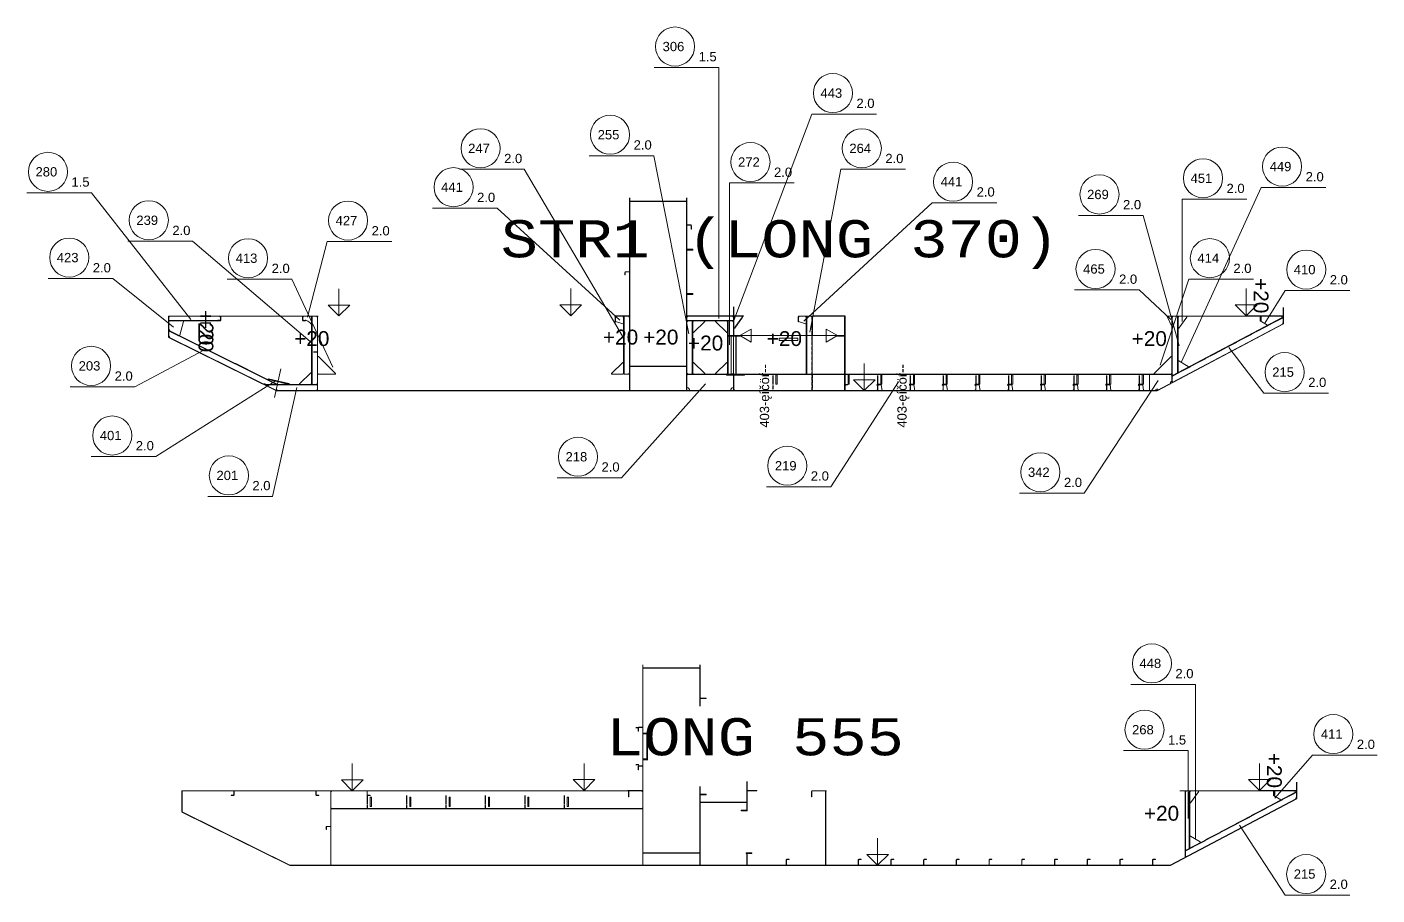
# Model space of a CAD drawing. Header units: inches. Extents: x -13175 to 44880, y -10439 to 22675.
# Drawn here: x 23683 to 32768, y 9381 to 15222 of the extents above; entities that cross this region are included whole.
import ezdxf

# ---------------------------------------------------------------- set-up
doc = ezdxf.new("R2010")
doc.units = ezdxf.units.IN
doc.header["$MEASUREMENT"] = 0
for name, pattern in [('Dashed', [10, 7.5, -2.5]), ('Dashed_dotted', [34, 24, -5, 0, -5]), ('Short_dashed', [5, 3.75, -1.25])]:
    doc.linetypes.add(name, pattern=pattern)
doc.layers.get('0').update_dxf_attribs({"linetype": 'CONTINUOUS'})
doc.styles.add('Style_ARIAL', font='ARIAL')
doc.styles.add('Style_Courier_New', font='Courier New')

msp = doc.modelspace()

# ---------------------------------------------------------------- linework, layer by layer
at = {"color": 3, "lineweight": 0}
for p, q in [((27737.39415, 12775.39496), (27737.39415, 14072.17536)), ((27738.89257, 12775.39496), (27738.89257, 14072.17536)), ((28122.39476, 12775.39496), (28122.39476, 14072.17536)), ((28123.89318, 12775.39496), (28123.89318, 14072.17536)), ((27737.39415, 13890.39588), (27711.84178, 13890.39588)), ((27737.39415, 13888.27491), (27711.84178, 13888.27491)), ((28149.45165, 13890.39588), (28123.89623, 13890.39588)), ((28149.45165, 13888.27491), (28123.89623, 13888.27491)), ((27737.39415, 13575.39496), (27711.84178, 13575.39496)), ((27737.39415, 13573.89502), (27711.84178, 13573.89502)), ((25642.39293, 13276.8949), (24635.89269, 13276.8949)), ((25642.39293, 13275.39496), (24635.89269, 13275.39496)), ((24635.89574, 13135.39519), (24635.89574, 13275.39496)), ((24637.39415, 13135.39519), (24637.39415, 13275.39496)), ((24637.39415, 13275.39496), (24637.39415, 13249.89486)), ((24985.89574, 13275.39496), (24637.39415, 13275.39496)), ((24985.89574, 13249.89486), (24985.89574, 13275.39496)), ((24985.89574, 13249.84031), (24985.89574, 13275.39496)), ((24987.39415, 13249.84031), (24987.39415, 13275.39496)), ((25537.39415, 13249.84031), (25537.39415, 13275.39496)), ((25538.89562, 13249.84031), (25538.89562, 13275.39496)), ((25543.8944, 13275.39496), (25538.89562, 13270.39504)), ((25597.39476, 13275.39496), (25538.89562, 13275.39496)), ((25597.39476, 13270.39504), (25592.39598, 13275.39496)), ((25637.39415, 13275.39496), (25603.39452, 13275.39496)), ((25637.39415, 12775.39496), (25637.39415, 13275.39496)), ((25637.39415, 12815.39512), (25637.39415, 13275.39496)), ((25638.89562, 12775.39496), (25638.89562, 13275.39496)), ((27737.39415, 13278.39484), (27637.39415, 13278.39484)), ((27737.39415, 13275.39496), (27637.39415, 13275.39496)), ((27737.39415, 13275.39496), (27703.39452, 13275.39496)), ((27737.39415, 12885.39519), (27737.39415, 13275.39496)), ((28437.39415, 13278.39484), (28123.89318, 13278.39484)), ((28437.39415, 13275.39496), (28123.89318, 13275.39496)), ((28123.89623, 13275.39496), (28123.89623, 13249.89486)), ((28437.39415, 13275.39496), (28123.89623, 13275.39496)), ((28437.39415, 13145.39504), (28437.39415, 13338.39507)), ((28437.39415, 13275.39496), (28437.39415, 13278.39484)), ((28437.39415, 13249.89486), (28437.39415, 13275.39496)), ((28437.49486, 13275.39496), (28437.49486, 13278.39484)), ((28440.39403, 13145.39504), (28440.39403, 13338.39507)), ((28970.42943, 13276.8949), (28878.33959, 13276.8949)), ((28970.42943, 13275.39496), (28878.33959, 13275.39496)), ((28967.39293, 13275.39496), (28933.3933, 13275.39496)), ((28967.39293, 12885.39481), (28967.39293, 13275.39496)), ((28967.39293, 13145.39504), (28967.39293, 13275.39496)), ((28968.8944, 13145.39504), (28968.8944, 13275.39496)), ((29187.39415, 13275.39496), (28968.8944, 13275.39496)), ((28968.8944, 13275.39496), (28968.8944, 13145.39504)), ((29187.39415, 13277.39501), (28970.42943, 13277.39501)), ((29187.39415, 13275.39496), (28970.42943, 13275.39496)), ((29189.39305, 13277.39501), (29187.39415, 13277.39501)), ((29187.39415, 12775.39496), (29187.39415, 13275.39496)), ((29189.39305, 13275.39496), (29187.39415, 13275.39496)), ((29187.39415, 12885.39481), (29187.39415, 13275.39496)), ((29189.39305, 12775.39496), (29189.39305, 13275.39496)), ((32137.39415, 13275.39496), (31352.39354, 13275.39496)), ((31387.39415, 12828.33609), (31387.39415, 13275.39496)), ((31388.89257, 13275.39496), (31388.89257, 12874.38979)), ((31422.89525, 13275.39496), (31388.89257, 13275.39496)), ((31388.89562, 12828.33609), (31388.89562, 13275.39496)), ((32137.39415, 13225.39496), (32137.39415, 13335.39519)), ((32137.39415, 13225.39496), (32137.39415, 13263.8658)), ((32139.39611, 13225.39496), (32139.39611, 13335.39519)), ((24642.39598, 13245.39504), (24637.39415, 13240.39512)), ((24737.39415, 13245.39504), (24637.39415, 13245.39504)), ((24637.39415, 13245.39504), (24637.39415, 13180.055)), ((24637.39415, 13190.05484), (24646.35106, 13175.60744)), ((24637.39415, 13173.35601), (24637.39415, 13135.39519)), ((24967.39598, 13249.89486), (24985.89574, 13249.89486)), ((25538.89562, 13251.8949), (25543.8944, 13246.89498)), ((28123.89623, 13245.39504), (28123.89623, 12885.39519)), ((28157.89586, 13245.39504), (28123.89623, 13245.39504)), ((28437.39415, 13245.39504), (28403.39452, 13245.39504)), ((28437.39415, 12885.39519), (28437.39415, 13245.39504)), ((28479.3955, 13145.39504), (28555.71691, 13189.42656)), ((28555.71691, 13189.42656), (28555.71691, 13101.3639)), ((29137.39415, 13145.39504), (29061.07274, 13189.42656)), ((29061.07274, 13189.42656), (29061.07274, 13101.3639)), ((32137.39415, 13225.39496), (31287.39415, 12775.39496)), ((32138.33104, 13223.62761), (31288.33104, 12773.62761)), ((31388.89257, 12829.13031), (32137.39415, 13225.39496)), ((24636.50609, 13133.60381), (25361.50609, 12773.60358)), ((24637.39415, 13135.39519), (25362.39415, 12775.39496)), ((24637.39415, 13135.39519), (25281.83995, 12815.39512)), ((28479.3955, 13145.39504), (28400.39464, 13145.39504)), ((28479.3955, 13142.39478), (28400.39464, 13142.39478)), ((28968.8944, 13145.39504), (28453.39452, 13145.39504)), ((28453.39452, 13145.39504), (28453.39452, 12885.39481)), ((29137.39415, 13145.39504), (28479.3955, 13145.39504)), ((28555.71691, 13101.3639), (28479.3955, 13145.39504)), ((28745.8933, 13128.20754), (28745.8933, 13112.58254)), ((28870.8933, 13128.20754), (28745.8933, 13128.20754)), ((28745.8933, 13112.58254), (28870.8933, 13112.58254)), ((28870.8933, 13112.58254), (28870.8933, 13128.20754)), ((29061.07274, 13101.3639), (29137.39415, 13145.39504)), ((25281.83995, 12815.39512), (25358.28954, 12815.39512)), ((25293.92186, 12809.39498), (25362.39415, 12775.39496)), ((25603.39452, 12815.39512), (25637.39415, 12815.39512)), ((25637.39415, 12775.39496), (25637.39415, 12809.39498)), ((27703.39452, 12885.39519), (27737.39415, 12885.39519)), ((28123.89318, 12879.39505), (28123.89318, 12775.39496)), ((28123.89623, 12885.39519), (28157.89586, 12885.39519)), ((28510.89269, 12885.39481), (28390.89452, 12885.39481)), ((28510.89269, 12882.39493), (28390.89452, 12882.39493)), ((28437.39415, 12879.39505), (28390.89452, 12879.39505)), ((28403.39452, 12885.39519), (28437.39415, 12885.39519)), ((28437.39415, 12775.39496), (28437.39415, 12882.39493)), ((28437.39415, 12775.39496), (28437.39415, 12879.39505)), ((28440.39403, 12775.39496), (28440.39403, 12882.39493)), ((28440.39403, 12879.39505), (28440.39403, 12775.39496)), ((28510.89269, 12879.39505), (28440.39403, 12879.39505)), ((28453.39452, 12885.39481), (29187.39415, 12885.39481)), ((28933.3933, 12885.39481), (28967.39293, 12885.39481)), ((29187.39415, 12775.39496), (29187.39415, 12809.46822)), ((29189.39611, 12775.39496), (29189.39611, 12809.46822)), ((29407.39537, 12775.39496), (29407.39537, 12809.46822)), ((29409.39428, 12775.39496), (29409.39428, 12809.46822)), ((29627.39354, 12775.39496), (29627.39354, 12809.46784)), ((29629.3955, 12775.39496), (29629.3955, 12809.46784)), ((29847.39476, 12775.39496), (29847.39476, 12809.46822)), ((29849.39672, 12775.39496), (29849.39672, 12809.46822)), ((30067.39598, 12775.39496), (30067.39598, 12809.46822)), ((30069.39489, 12775.39496), (30069.39489, 12809.46822)), ((30287.39415, 12775.39496), (30287.39415, 12809.46822)), ((30289.39611, 12775.39496), (30289.39611, 12809.46822)), ((30507.39537, 12775.39496), (30507.39537, 12809.46822)), ((30509.39428, 12775.39496), (30509.39428, 12809.46822)), ((30727.39659, 12775.39496), (30727.39659, 12809.46822)), ((30729.3955, 12775.39496), (30729.3955, 12809.46822)), ((30947.39476, 12775.39496), (30947.39476, 12809.46822)), ((30949.39672, 12775.39496), (30949.39672, 12809.46822)), ((31167.39598, 12775.39496), (31167.39598, 12809.46822)), ((31169.39489, 12775.39496), (31169.39489, 12809.46822)), ((31237.39415, 12775.39496), (31237.39415, 12879.39505)), ((31237.39415, 12879.39505), (31237.39415, 12775.39496)), ((31287.39415, 12775.39496), (31387.39415, 12828.33609)), ((31387.39415, 12828.33609), (31387.39415, 12879.39505)), ((31388.89257, 12874.38979), (31422.89525, 12892.38982)), ((31388.89257, 12867.60115), (31388.89257, 12829.13031)), ((31287.39415, 12775.39496), (25362.39415, 12775.39496)), ((25362.39415, 12775.39496), (25637.39415, 12775.39496)), ((31287.39415, 12773.39492), (25362.39415, 12773.39492)), ((28123.89318, 12775.39496), (28437.39415, 12775.39496)), ((28440.39403, 12775.39496), (31237.39415, 12775.39496)), ((31237.39415, 12775.39496), (31287.39415, 12775.39496)), ((27826.91747, 9580.64799), (27826.91747, 10929.3489)), ((27828.41588, 9580.64799), (27828.41588, 10929.3489)), ((28211.91808, 10651.01809), (28211.91808, 10929.3489)), ((28213.41649, 10651.01809), (28213.41649, 10929.3489)), ((27826.91747, 10510.64906), (27801.36205, 10510.64906)), ((27826.91747, 10508.52771), (27801.36205, 10508.52771)), ((27853.41588, 10287.37426), (27853.41588, 10473.92173)), ((27858.41771, 10287.37426), (27858.41771, 10473.92173)), ((27826.91747, 10250.64597), (27801.36205, 10250.64597)), ((27826.91747, 10248.52462), (27801.36205, 10248.52462)), ((27826.91747, 10083.64806), (27726.91747, 10083.64806)), ((28211.91808, 9580.64799), (28211.91808, 10110.27789)), ((28213.41649, 9580.64799), (28213.41649, 10110.27789)), ((28526.91747, 9950.64807), (28526.91747, 10143.64791)), ((28529.91735, 9950.64807), (28529.91735, 10143.64791)), ((32226.91747, 10030.64799), (32226.91747, 10140.64803)), ((32228.91637, 10030.64799), (32228.91637, 10140.64803)), ((24725.416, 9940.64803), (24725.416, 10080.64799)), ((26049.14037, 10080.64799), (24725.416, 10080.64799)), ((24726.91747, 9940.64803), (24726.91747, 10080.64799)), ((25075.416, 10055.09333), (25075.416, 10080.64799)), ((25076.91747, 10055.09333), (25076.91747, 10080.64799)), ((25626.91747, 10055.09333), (25626.91747, 10080.64799)), ((25628.41588, 10055.09333), (25628.41588, 10080.64799)), ((25726.91747, 9580.64799), (25726.91747, 10080.64799)), ((25728.41588, 9580.64799), (25728.41588, 10080.64799)), ((25728.41588, 10080.64799), (25728.41588, 9966.64805)), ((27826.91747, 10080.64799), (25728.41588, 10080.64799)), ((25971.91564, 10055.09333), (25971.91564, 10080.64799)), ((25973.4171, 10055.09333), (25973.4171, 10080.64799)), ((27826.91747, 10080.64799), (27726.91747, 10080.64799)), ((27826.91747, 9966.64805), (27826.91747, 10080.64799)), ((29063.41649, 10082.14793), (28967.8629, 10082.14793)), ((29063.41649, 10080.64799), (28967.8629, 10080.64799)), ((29056.91625, 9580.64799), (29056.91625, 10080.64799)), ((29058.41771, 9580.64799), (29058.41771, 10080.64799)), ((32226.91747, 10030.64799), (31376.91747, 9580.64799)), ((32227.85131, 10028.88045), (31377.85131, 9578.88045)), ((32226.91747, 10080.64799), (31441.91686, 10080.64799)), ((31476.91747, 9633.58912), (31476.91747, 10080.64799)), ((31478.41588, 9633.58912), (31478.41588, 10080.64799)), ((31478.41588, 10080.64799), (31478.41588, 9679.64301)), ((31503.91637, 10080.64799), (31478.41588, 10080.64799)), ((31478.41588, 9634.38334), (32226.91747, 10030.64799)), ((32226.91747, 10030.64799), (32226.91747, 10069.11883)), ((24726.02636, 9938.85665), (25451.02636, 9578.8568)), ((24726.91747, 9940.64803), (25451.91747, 9580.64799)), ((25726.91747, 9842.14797), (25701.36205, 9842.14797)), ((25726.91747, 9840.64803), (25701.36205, 9840.64803)), ((28526.91747, 9580.64799), (28526.91747, 9660.64792)), ((28529.91735, 9580.64799), (28529.91735, 9660.64792)), ((31478.41588, 9679.64301), (31503.91637, 9693.14303)), ((31478.41588, 9672.85399), (31478.41588, 9634.38334)), ((31376.91747, 9580.64799), (25451.91747, 9580.64799)), ((31376.91747, 9578.64795), (25451.91747, 9578.64795)), ((28791.91686, 9580.64799), (28791.91686, 9614.72106)), ((28793.91881, 9580.64799), (28793.91881, 9614.72106)), ((29276.91747, 9580.64799), (29276.91747, 9614.72106)), ((29278.91637, 9580.64799), (29278.91637, 9614.72106)), ((29496.91564, 9580.64799), (29496.91564, 9614.72106)), ((29498.91759, 9580.64799), (29498.91759, 9614.72106)), ((29716.91686, 9580.64799), (29716.91686, 9614.72106)), ((29718.91881, 9580.64799), (29718.91881, 9614.72106)), ((29936.91808, 9580.64799), (29936.91808, 9614.72106)), ((29938.91698, 9580.64799), (29938.91698, 9614.72106)), ((30156.91625, 9580.64799), (30156.91625, 9614.72106)), ((30158.9182, 9580.64799), (30158.9182, 9614.72106)), ((30376.91747, 9580.64799), (30376.91747, 9614.72106)), ((30378.91637, 9580.64799), (30378.91637, 9614.72106)), ((30596.91564, 9580.64799), (30596.91564, 9614.72106)), ((30598.91759, 9580.64799), (30598.91759, 9614.72106)), ((30816.91686, 9580.64799), (30816.91686, 9614.72106)), ((30818.91576, 9580.64799), (30818.91576, 9614.72106)), ((31036.91808, 9580.64799), (31036.91808, 9614.72106)), ((31038.91698, 9580.64799), (31038.91698, 9614.72106)), ((31256.91625, 9580.64799), (31256.91625, 9614.72106)), ((31258.9182, 9580.64799), (31258.9182, 9614.72106))]:
    msp.add_line(p, q, dxfattribs=at)
at = {"color": 6, "lineweight": 0}
for p, q in [((25782.39537, 13460.36963), (25782.39537, 13277.39501)), ((27342.39293, 13461.36947), (27342.39293, 13278.39484)), ((31887.39415, 13461.36947), (31887.39415, 13278.39484)), ((25782.39537, 13277.39501), (25709.49803, 13350.78063)), ((25855.78099, 13350.78063), (25709.49803, 13350.78063)), ((25855.78099, 13350.78063), (25782.39537, 13277.39501)), ((27342.39293, 13278.39484), (27269.49559, 13351.78046)), ((27415.77855, 13351.78046), (27269.49559, 13351.78046)), ((27415.77855, 13351.78046), (27342.39293, 13278.39484)), ((31887.39415, 13278.39484), (31814.49681, 13351.78046)), ((31960.77977, 13351.78046), (31814.49681, 13351.78046)), ((31960.77977, 13351.78046), (31887.39415, 13278.39484)), ((29317.39293, 12958.36959), (29317.39293, 12775.39496)), ((29317.39293, 12775.39496), (29244.49559, 12848.78058)), ((29390.77855, 12848.78058), (29244.49559, 12848.78058)), ((29390.77855, 12848.78058), (29317.39293, 12775.39496)), ((25871.91869, 10265.62266), (25871.91869, 10082.64804)), ((27431.91625, 10266.62269), (27431.91625, 10083.64806)), ((31976.91747, 10266.62269), (31976.91747, 10083.64806)), ((25871.91869, 10082.64804), (25799.02135, 10156.03366)), ((25945.30431, 10156.03347), (25799.02135, 10156.03366)), ((25945.30431, 10156.03347), (25871.91869, 10082.64804)), ((27431.91625, 10083.64806), (27359.01891, 10157.03368)), ((27505.30187, 10157.03349), (27359.01891, 10157.03368)), ((27505.30187, 10157.03349), (27431.91625, 10083.64806)), ((31976.91747, 10083.64806), (31904.02013, 10157.03368)), ((32050.30309, 10157.03349), (31904.02013, 10157.03368)), ((32050.30309, 10157.03349), (31976.91747, 10083.64806)), ((29406.91625, 9763.62262), (29406.91625, 9580.64799)), ((29406.91625, 9580.64799), (29334.01891, 9654.03361)), ((29480.30187, 9654.03342), (29334.01891, 9654.03361)), ((29480.30187, 9654.03342), (29406.91625, 9580.64799))]:
    msp.add_line(p, q, dxfattribs=at)
at = {"color": 2, "linetype": 'Short_dashed', "lineweight": 25}
for p, q in [((25599.32347, 13271.32201), (25599.32347, 12819.46807)), ((28443.05822, 13195.39504), (28497.89525, 13271.55547)), ((25306.44323, 12852.44536), (25446.79662, 12819.69886))]:
    msp.add_line(p, q, dxfattribs=at)
at = {"color": 3, "linetype": 'Short_dashed', "lineweight": 25}
for p, q in [((27699.32347, 13271.32201), (27699.32347, 12889.46814)), ((28929.32225, 13271.32201), (28929.32225, 12889.46814)), ((32131.88878, 13265.55953), (31390.58934, 12873.10653)), ((31426.9663, 12896.46315), (31426.9663, 13271.32201)), ((24640.44896, 13246.84043), (24967.39598, 13246.84043)), ((25356.45238, 12820.85433), (24642.85375, 13175.1924)), ((28399.32347, 13241.32209), (28399.32347, 12889.46814)), ((32221.4121, 10070.81275), (31480.11266, 9678.35936)), ((31506.97118, 9696.19784), (31506.97118, 10077.59318)), ((25732.35265, 9962.5751), (27822.98375, 9962.5751))]:
    msp.add_line(p, q, dxfattribs=at)
at = {"color": 3, "linetype": 'Dashed_dotted', "lineweight": 25}
for p, q in [((28967.39293, 12775.39496), (28967.39293, 13275.39496)), ((25611.89672, 13036.89513), (25637.39415, 13036.89513)), ((28702.39354, 12809.39498), (28702.39354, 12775.39496)), ((28967.39293, 12883.39515), (28967.39293, 12775.39496))]:
    msp.add_line(p, q, dxfattribs=at)
at = {"color": 3, "lineweight": 25}
for p, q in [((29189.39305, 13275.39496), (28973.89318, 13275.39496)), ((29187.39415, 12775.39496), (29187.39415, 13275.39496)), ((27801.41698, 10504.73399), (27780.02721, 10504.73399)), ((27801.41698, 10256.58259), (27780.02721, 10256.58259))]:
    msp.add_line(p, q, dxfattribs=at)
at = {"color": 1, "linetype": 'Short_dashed', "lineweight": 25}
for p, q in [((28126.95104, 13246.84043), (28434.33934, 13246.84043)), ((28161.96996, 12889.46814), (28161.96996, 13241.32209)), ((25633.32311, 12813.46793), (25297.99596, 12813.46793)), ((28390.89452, 12883.46801), (28127.96727, 12883.46801)), ((31237.39415, 12883.46801), (28510.89269, 12883.46801)), ((31383.32311, 12883.46801), (31237.39415, 12883.46801))]:
    msp.add_line(p, q, dxfattribs=at)
at = {"color": 1, "lineweight": 0}
for p, q in [((28422.89525, 13142.39478), (28454.89293, 13142.39478)), ((28422.89525, 13142.39478), (28422.89525, 12885.39481)), ((28454.89293, 12885.39481), (28454.89293, 13142.39478)), ((28422.89525, 12885.39481), (28454.89293, 12885.39481))]:
    msp.add_line(p, q, dxfattribs=at)
at = {"color": 7, "lineweight": 0}
msp.add_line((25347.92272, 12729.33745), (25392.65233, 12921.04926), dxfattribs=at)
at = {"color": 2, "linetype": 'Dashed', "lineweight": 25}
for p, q in [((28702.39354, 12883.39515), (28702.39354, 12815.39512)), ((29187.39415, 12883.39515), (29187.39415, 12815.39512)), ((29407.39537, 12883.39515), (29407.39537, 12815.39512)), ((29627.39354, 12883.39515), (29627.39354, 12815.39512)), ((29847.39476, 12883.39515), (29847.39476, 12815.39512)), ((30067.39598, 12883.39515), (30067.39598, 12815.39512)), ((30287.39415, 12883.39515), (30287.39415, 12815.39512)), ((30507.39537, 12883.39515), (30507.39537, 12815.39512)), ((30727.39659, 12883.39515), (30727.39659, 12815.39512)), ((30947.39476, 12883.39515), (30947.39476, 12815.39512)), ((31167.39598, 12883.39515), (31167.39598, 12815.39512)), ((25972.55651, 10050.64807), (25972.55651, 9962.64796)), ((26237.5559, 10050.64807), (26237.5559, 9962.64796)), ((26502.55834, 10050.64807), (26502.55834, 9962.64796)), ((26767.55773, 10050.64807), (26767.55773, 9962.64796)), ((27032.55712, 10050.64807), (27032.55712, 9962.64796)), ((27297.55651, 10050.64807), (27297.55651, 9962.64796))]:
    msp.add_line(p, q, dxfattribs=at)
at = {"color": 2, "lineweight": 0}
for p, q in [((28731.3059, 12880.70655), (28723.47814, 12880.70655)), ((28723.47814, 12880.70655), (28723.47814, 12818.0841)), ((28723.47814, 12818.0841), (28731.3059, 12818.0841)), ((28731.3059, 12818.0841), (28731.3059, 12880.70655)), ((29216.30651, 12880.70655), (29208.47875, 12880.70655)), ((29208.47875, 12880.70655), (29208.47875, 12818.0841)), ((29208.47875, 12818.0841), (29216.30651, 12818.0841)), ((29216.30651, 12818.0841), (29216.30651, 12880.70655)), ((29436.30773, 12880.70655), (29428.47997, 12880.70655)), ((29428.47997, 12880.70655), (29428.47997, 12818.0841)), ((29428.47997, 12818.0841), (29436.30773, 12818.0841)), ((29436.30773, 12818.0841), (29436.30773, 12880.70655)), ((29656.3059, 12880.70655), (29648.47814, 12880.70655)), ((29648.47814, 12880.70655), (29648.47814, 12818.0841)), ((29648.47814, 12818.0841), (29656.3059, 12818.0841)), ((29656.3059, 12818.0841), (29656.3059, 12880.70655)), ((29876.30712, 12880.70655), (29868.47936, 12880.70655)), ((29868.47936, 12880.70655), (29868.47936, 12818.0841)), ((29868.47936, 12818.0841), (29876.30712, 12818.0841)), ((29876.30712, 12818.0841), (29876.30712, 12880.70655)), ((30096.30834, 12880.70655), (30088.48058, 12880.70655)), ((30088.48058, 12880.70655), (30088.48058, 12818.0841)), ((30088.48058, 12818.0841), (30096.30834, 12818.0841)), ((30096.30834, 12818.0841), (30096.30834, 12880.70655)), ((30316.30651, 12880.70655), (30308.47875, 12880.70655)), ((30308.47875, 12880.70655), (30308.47875, 12818.0841)), ((30308.47875, 12818.0841), (30316.30651, 12818.0841)), ((30316.30651, 12818.0841), (30316.30651, 12880.70655)), ((30536.30773, 12880.70655), (30528.47997, 12880.70655)), ((30528.47997, 12880.70655), (30528.47997, 12818.0841)), ((30528.47997, 12818.0841), (30536.30773, 12818.0841)), ((30536.30773, 12818.0841), (30536.30773, 12880.70655)), ((30756.30895, 12880.70655), (30748.48119, 12880.70655)), ((30748.48119, 12880.70655), (30748.48119, 12818.0841)), ((30748.48119, 12818.0841), (30756.30895, 12818.0841)), ((30756.30895, 12818.0841), (30756.30895, 12880.70655)), ((30976.30712, 12880.70655), (30968.47936, 12880.70655)), ((30968.47936, 12880.70655), (30968.47936, 12818.0841)), ((30968.47936, 12818.0841), (30976.30712, 12818.0841)), ((30976.30712, 12818.0841), (30976.30712, 12880.70655)), ((31196.30834, 12880.70655), (31188.48058, 12880.70655)), ((31188.48058, 12880.70655), (31188.48058, 12818.0841)), ((31188.48058, 12818.0841), (31196.30834, 12818.0841)), ((31196.30834, 12818.0841), (31196.30834, 12880.70655)), ((26001.46886, 10037.95924), (25993.6411, 10037.95924)), ((25993.6411, 10037.95924), (25993.6411, 9975.33679)), ((26001.46886, 9975.33679), (26001.46886, 10037.95924)), ((26266.46825, 10037.95924), (26258.64049, 10037.95924)), ((26258.64049, 10037.95924), (26258.64049, 9975.33679)), ((26266.46825, 9975.33679), (26266.46825, 10037.95924)), ((26531.47069, 10037.95924), (26523.64293, 10037.95924)), ((26523.64293, 10037.95924), (26523.64293, 9975.33679)), ((26531.47069, 9975.33679), (26531.47069, 10037.95924)), ((26796.47008, 10037.95924), (26788.64232, 10037.95924)), ((26788.64232, 10037.95924), (26788.64232, 9975.33679)), ((26796.47008, 9975.33679), (26796.47008, 10037.95924)), ((27061.46947, 10037.95924), (27053.64171, 10037.95924)), ((27053.64171, 10037.95924), (27053.64171, 9975.33679)), ((27061.46947, 9975.33679), (27061.46947, 10037.95924)), ((27326.46886, 10037.95924), (27318.6411, 10037.95924)), ((27318.6411, 10037.95924), (27318.6411, 9975.33679)), ((27326.46886, 9975.33679), (27326.46886, 10037.95924)), ((25993.6411, 9975.33679), (26001.46886, 9975.33679)), ((26258.64049, 9975.33679), (26266.46825, 9975.33679)), ((26523.64293, 9975.33679), (26531.47069, 9975.33679)), ((26788.64232, 9975.33679), (26796.47008, 9975.33679)), ((27053.64171, 9975.33679), (27061.46947, 9975.33679)), ((27318.6411, 9975.33679), (27326.46886, 9975.33679))]:
    msp.add_line(p, q, dxfattribs=at)
at = {"color": 1, "lineweight": 0}
for points in [[(28338.15404, 13260.26854), (28338.15404, 14949.94712), (27903.27855, 14949.94712)], [(28438.89562, 13247.56865), (28965.58019, 14636.48658), (29400.45568, 14636.48658)], [(28137.87023, 13156.68769), (27901.16063, 14356.3787), (27466.28514, 14356.3787)], [(27691.34923, 13140.54847), (27029.63658, 14264.92209), (26594.7611, 14264.92209)], [(28950.21764, 13167.4478), (29160.02904, 14264.92209), (29594.90453, 14264.92209)], [(28410.92626, 13083.35967), (28410.92626, 14172.50037), (28845.80175, 14172.50037)], [(24786.14904, 13254.12078), (24118.34203, 14106.80365), (23683.46654, 14106.80365)], [(31450.43126, 12963.70635), (31988.28527, 14142.18726), (32423.16075, 14142.18726)], [(27671.95531, 13250.30494), (26847.77318, 14003.35441), (26412.89769, 14003.35441)], [(28911.11547, 13241.90917), (29774.32958, 14040.02814), (30209.20507, 14040.02814)], [(31456.03734, 13241.07604), (31456.03734, 14063.60907), (31890.91283, 14063.60907)], [(31437.07677, 13075.63605), (31194.5139, 13954.35233), (30759.63842, 13954.35233)], [(28153.94994, 13884.0322), (28153.94994, 13862.18924), (28152.45153, 13862.18924), (28152.45153, 13884.0322)], [(25603.99877, 13092.1308), (24797.0316, 13780.74279), (24362.15612, 13780.74279)], [(25570.92076, 13269.2121), (25702.97338, 13778.55849), (26137.84886, 13778.55849)], [(27707.34044, 13570.89515), (27707.34044, 13555.44982), (27708.84191, 13555.44982), (27708.84191, 13570.89515)], [(24669.19042, 13201.29943), (24261.71361, 13529.54497), (23826.83812, 13529.54497)], [(25740.39708, 12933.81858), (25465.27196, 13525.33545), (25030.39647, 13525.33545)], [(31381.59276, 13252.99926), (31167.7744, 13452.75016), (30732.89891, 13452.75016)], [(31308.89074, 12945.81618), (31502.19823, 13525.73905), (31937.07372, 13525.73905)], [(32011.90892, 13229.31914), (32150.55028, 13448.56429), (32585.42577, 13448.56429)], [(27642.39293, 13275.39496), (27642.39293, 13235.39481), (27644.39489, 13235.39481), (27644.39489, 13275.39496)], [(28123.89623, 13249.89486), (28128.44945, 13245.34011), (28432.84093, 13245.34011), (28437.39415, 13249.89486)], [(28157.89586, 12885.39519), (28163.96886, 12891.46819), (28163.96886, 13239.32204), (28157.89586, 13245.39504)], [(24872.34899, 13048.36364), (24408.87548, 12800.82755), (23973.99999, 12800.82755)], [(31770.09679, 13064.88623), (32005.46056, 12758.5897), (32440.33605, 12758.5897)], [(25359.49803, 12842.12088), (24551.07824, 12332.08823), (24116.20275, 12332.08823)], [(25637.39415, 12809.39498), (25631.32116, 12815.46798), (25299.99486, 12815.46798), (25293.92186, 12809.39498)], [(28248.40184, 12821.78283), (27684.99547, 12189.03403), (27250.11998, 12189.03403)], [(28390.89452, 12879.39505), (28390.89452, 12885.46805), (28129.96617, 12885.46805), (28123.89318, 12879.39505)], [(31237.39415, 12879.39505), (31237.39415, 12885.46805), (28510.89269, 12885.46805), (28510.89269, 12879.39505)], [(29548.56969, 12834.78446), (29093.50988, 12128.35936), (28658.63439, 12128.35936)], [(29193.39696, 12815.46798), (29207.32213, 12815.46798), (29207.32213, 12813.46793), (29193.39696, 12813.46793)], [(29413.39513, 12815.46798), (29427.32335, 12815.46798), (29427.32335, 12813.46793), (29413.39513, 12813.46793)], [(29633.3933, 12815.46798), (29647.32152, 12815.46798), (29647.32152, 12813.46793), (29633.3933, 12813.46793)], [(29853.39452, 12815.46798), (29867.32274, 12815.46798), (29867.32274, 12813.46793), (29853.39452, 12813.46793)], [(30073.39574, 12815.46798), (30087.32396, 12815.46798), (30087.32396, 12813.46793), (30073.39574, 12813.46793)], [(30293.39391, 12815.46798), (30307.32213, 12815.46798), (30307.32213, 12813.46793), (30293.39391, 12813.46793)], [(31295.13036, 12843.45221), (30796.73253, 12085.02021), (30361.85704, 12085.02021)], [(30513.39513, 12815.46798), (30527.32335, 12815.46798), (30527.32335, 12813.46793), (30513.39513, 12813.46793)], [(30733.39635, 12815.46798), (30747.32152, 12815.46798), (30747.32152, 12813.46793), (30733.39635, 12813.46793)], [(30953.39452, 12815.46798), (30967.32274, 12815.46798), (30967.32274, 12813.46793), (30953.39452, 12813.46793)], [(31173.39574, 12815.46798), (31187.32396, 12815.46798), (31187.32396, 12813.46793), (31173.39574, 12813.46793)], [(31387.39415, 12879.39505), (31381.32116, 12885.46805), (31237.39415, 12885.46805), (31237.39415, 12879.39505)], [(25499.08849, 12795.5606), (25335.81945, 12063.4851), (24900.94396, 12063.4851)], [(31546.91869, 9757.2782), (31546.91869, 10798.33045), (31112.0432, 10798.33045)], [(31497.15673, 9895.56308), (31497.15673, 10352.17986), (31062.28124, 10352.17986)], [(32080.33544, 10031.82711), (32332.92333, 10322.43781), (32767.79882, 10322.43781)], [(27731.91625, 10080.64799), (27731.91625, 10040.64803), (27733.9182, 10040.64803), (27733.9182, 10080.64799)], [(25696.86376, 9837.64796), (25696.86376, 9822.20282), (25698.36217, 9822.20282), (25698.36217, 9837.64796)], [(31842.60045, 9851.29065), (32150.25121, 9380.54728), (32585.1267, 9380.54728)], [(29282.91722, 9620.72101), (29296.84545, 9620.72101), (29296.84545, 9618.72096), (29282.91722, 9618.72096)], [(29502.91539, 9620.72101), (29516.84362, 9620.72101), (29516.84362, 9618.72096), (29502.91539, 9618.72096)], [(29722.91661, 9620.72101), (29736.84484, 9620.72101), (29736.84484, 9618.72096), (29722.91661, 9618.72096)], [(29942.91783, 9620.72101), (29956.84301, 9620.72101), (29956.84301, 9618.72096), (29942.91783, 9618.72096)], [(30162.916, 9620.72101), (30176.84423, 9620.72101), (30176.84423, 9618.72096), (30162.916, 9618.72096)], [(30382.91722, 9620.72101), (30396.84545, 9620.72101), (30396.84545, 9618.72096), (30382.91722, 9618.72096)], [(30602.91539, 9620.72101), (30616.84362, 9620.72101), (30616.84362, 9618.72096), (30602.91539, 9618.72096)], [(30822.91661, 9620.72101), (30836.84484, 9620.72101), (30836.84484, 9618.72096), (30822.91661, 9618.72096)], [(31042.91783, 9620.72101), (31056.84301, 9620.72101), (31056.84301, 9618.72096), (31042.91783, 9618.72096)], [(31262.916, 9620.72101), (31276.84423, 9620.72101), (31276.84423, 9618.72096), (31262.916, 9618.72096)]]:
    msp.add_lwpolyline(points, dxfattribs=at)
at = {"color": 4, "lineweight": 0}
for points in [[(28122.39476, 14047.82386), (27738.39513, 14047.82386), (27738.39513, 14049.49546), (28122.39476, 14049.49546)], [(28122.39476, 12939.00847), (27738.39513, 12939.00847), (27738.39513, 12937.25104), (28122.39476, 12937.25104)], [(28211.91808, 10907.25379), (27827.91845, 10907.25379), (27827.91845, 10908.76326), (28211.91808, 10908.76326)], [(28211.91808, 9664.2446), (27827.91845, 9664.2446), (27827.91845, 9662.6596), (28211.91808, 9662.6596)]]:
    msp.add_lwpolyline(points, dxfattribs=at)
at = {"color": 3, "lineweight": 0}
for points in [[(27707.34044, 13884.0322), (27707.34044, 13862.18924), (27708.84191, 13862.18924), (27708.84191, 13884.0322)], [(25538.89562, 13275.39496), (25538.89562, 13250.39496), (25538.89562, 13246.89498)], [(25597.39476, 13225.39496), (25597.39476, 13250.39496), (25597.39476, 13275.39496)], [(27703.39452, 13275.39496), (27697.32152, 13269.32196), (27697.32152, 12891.46819), (27703.39452, 12885.39519)], [(28440.39403, 13275.39496), (28505.39342, 13275.39496), (28505.39342, 13278.39484), (28440.39403, 13278.39484)], [(28873.83824, 13272.39509), (28873.83824, 13236.94968), (28875.33971, 13236.94968), (28875.33971, 13272.39509)], [(28933.3933, 13275.39496), (28927.3203, 13269.32196), (28927.3203, 12891.46781), (28933.3933, 12885.39481)], [(32137.39415, 13278.39484), (31887.39415, 13278.39484), (31887.39415, 13276.8949), (31352.39354, 13276.8949)], [(32137.39415, 13263.8658), (32129.18492, 13266.39151), (31391.41942, 12875.80962), (31388.89257, 12867.60115)], [(31422.89525, 12892.38982), (31428.96825, 12898.46282), (31428.96825, 13269.32196), (31422.89525, 13275.39496)], [(24637.39415, 13249.89486), (24641.95043, 13245.34011), (24967.39598, 13245.34011), (24967.39598, 13249.89486)], [(24637.39415, 13180.055), (24655.1859, 13171.2213), (24709.04943, 13144.4757)], [(25358.28954, 12815.39512), (25355.54906, 12823.5353), (24645.53624, 13176.0942), (24637.39415, 13173.35601)], [(24709.04943, 13144.4757), (24711.27111, 13148.95377), (24737.39415, 13240.39512), (24737.39415, 13245.39504)], [(24982.89586, 13245.34011), (24967.45092, 13245.34011), (24967.45092, 13246.84043), (24982.89586, 13246.84043)], [(25541.8955, 13245.34011), (25557.34044, 13245.34011), (25557.34044, 13246.84043), (25541.8955, 13246.84043)], [(28403.39452, 13245.39504), (28397.32152, 13239.32204), (28397.32152, 12891.46819), (28403.39452, 12885.39519)], [(29187.39415, 13145.39504), (29137.39415, 13145.39504), (29137.39415, 13142.39478), (29187.39415, 13142.39478)], [(27796.86376, 10504.285), (27796.86376, 10482.44204), (27798.36217, 10482.44204), (27798.36217, 10504.285)], [(27796.86376, 10244.2821), (27796.86376, 10222.43914), (27798.36217, 10222.43914), (27798.36217, 10244.2821)], [(28529.91735, 10080.64799), (28594.91674, 10080.64799), (28594.91674, 10083.64806), (28529.91735, 10083.64806)], [(32226.91747, 10083.64806), (31976.91747, 10083.64806), (31976.91747, 10082.14793), (31441.91686, 10082.14793)], [(26049.14037, 10082.64804), (25871.91869, 10082.64804), (25871.91869, 10082.14793), (24725.416, 10082.14793)], [(25072.41613, 10050.59333), (25056.97118, 10050.59333), (25056.97118, 10052.09327), (25072.41613, 10052.09327)], [(25631.41576, 10050.59333), (25646.86376, 10050.59333), (25646.86376, 10052.09327), (25631.41576, 10052.09327)], [(25976.41698, 10050.59333), (25991.86193, 10050.59333), (25991.86193, 10052.09327), (25976.41698, 10052.09327)], [(28526.91747, 10002.36239), (28213.41649, 10002.36239), (28213.41649, 10005.5345), (28526.91747, 10005.5345)], [(28963.36156, 10077.64792), (28963.36156, 10042.20271), (28964.86303, 10042.20271), (28964.86303, 10077.64792)], [(32226.91747, 10069.11883), (32218.70824, 10071.64454), (31480.94274, 9681.06284), (31478.41588, 9672.85399)], [(31503.91637, 9693.14303), (31508.47264, 9697.69778), (31508.47264, 10076.09324), (31503.91637, 10080.64799)], [(25728.41588, 9966.64805), (25734.28441, 9960.57505), (27821.05199, 9960.57505), (27826.91747, 9966.64805)], [(28489.91796, 9947.648), (28529.91735, 9947.648), (28529.91735, 9950.64807), (28489.91796, 9950.64807), (28489.91796, 9947.648)], [(28521.91869, 9660.64792), (28561.91808, 9660.64792), (28561.91808, 9663.64798), (28521.91869, 9663.64798), (28521.91869, 9660.64792)], [(28797.91661, 9620.72101), (28811.84484, 9620.72101), (28811.84484, 9618.72096), (28797.91661, 9618.72096)]]:
    msp.add_lwpolyline(points, dxfattribs=at)
at = {"color": 6, "lineweight": 0}
for points in [[(28123.89318, 13727.95653), (28163.89257, 13727.95653), (28163.89257, 13721.07406), (28123.89318, 13721.07406)], [(28123.89318, 13422.83339), (28163.89257, 13422.83339), (28163.89257, 13429.71587), (28123.89318, 13429.71587)], [(28213.41649, 10705.60965), (28253.41588, 10705.60965), (28253.41588, 10702.37822), (28213.41649, 10702.37822)], [(27828.41588, 10470.44768), (27853.41588, 10470.44768), (27853.41588, 10465.16929), (27828.41588, 10465.16929)], [(27828.41588, 10290.84811), (27853.41588, 10290.84811), (27853.41588, 10296.1267), (27828.41588, 10296.1267)], [(28213.41649, 10055.68652), (28253.41588, 10055.68652), (28253.41588, 10058.91757), (28213.41649, 10058.91757)]]:
    msp.add_lwpolyline(points, dxfattribs=at)
at = {"color": 2, "lineweight": 0}
for points in [[(25603.39452, 13275.39496), (25597.32152, 13269.32196), (25597.32152, 12821.46811), (25603.39452, 12815.39512)], [(27692.39598, 13275.39496), (27649.39672, 13275.39496), (27644.39489, 13270.39504), (27644.39489, 13240.39512), (27692.39598, 13225.39496), (27697.39476, 13225.39496), (27697.39476, 13270.39504), (27692.39598, 13275.39496)], [(28497.89525, 13270.39504), (28497.89525, 13275.39496), (28443.8944, 13275.39496), (28438.89257, 13270.39504), (28438.89257, 13195.39504), (28443.8944, 13195.39504)], [(28443.8944, 13195.39504), (28445.74071, 13195.69526), (28498.19432, 13268.54987), (28497.89525, 13270.39504)], [(28922.39476, 13275.39496), (28880.39342, 13275.39496), (28875.39464, 13270.39504), (28875.39464, 13240.39512), (28922.39476, 13225.39496), (28927.39354, 13225.39496), (28927.39354, 13270.39504), (28922.39476, 13275.39496)], [(31382.39537, 13275.39496), (31357.39537, 13275.39496), (31357.39537, 13270.39504), (31382.39537, 13215.39512), (31387.39415, 13215.39512), (31387.39415, 13270.39504), (31382.39537, 13275.39496)], [(31433.89379, 13275.39496), (31487.39415, 13275.39496), (31487.39415, 13270.39504), (31433.89379, 13195.39504), (31428.89501, 13195.39504), (31428.89501, 13270.39504), (31433.89379, 13275.39496)], [(32128.7119, 13266.05124), (32031.45238, 13214.6604), (32031.4066, 13214.74891), (31982.39537, 13245.39504), (31982.39537, 13275.39496), (32126.39257, 13275.39496), (32128.7119, 13266.05124)], [(28168.8944, 13245.39504), (28243.8944, 13245.39504), (28243.8944, 13240.39512), (28168.8944, 13165.39512), (28163.89562, 13165.39512), (28163.89562, 13240.39512), (28168.8944, 13245.39504)], [(28392.39598, 13245.39504), (28317.39598, 13245.39504), (28317.39598, 13240.39512), (28392.39598, 13165.39512), (28397.39476, 13165.39512), (28397.39476, 13240.39512), (28392.39598, 13245.39504)], [(25643.8944, 12885.39519), (25758.89684, 12885.39519), (25758.89684, 12890.39512), (25643.8944, 13005.39489), (25638.89562, 13005.39489), (25638.89562, 12890.39512), (25643.8944, 12885.39519)], [(31382.39537, 12885.39519), (31267.39598, 12885.39519), (31267.39598, 12890.39512), (31382.39537, 13005.39489), (31387.39415, 13005.39489), (31387.39415, 12890.39512), (31382.39537, 12885.39519)], [(27692.39598, 12885.39519), (27617.39598, 12885.39519), (27617.39598, 12890.39512), (27692.39598, 12965.39512), (27697.39476, 12965.39512), (27697.39476, 12890.39512), (27692.39598, 12885.39519)], [(28168.8944, 12885.39519), (28243.8944, 12885.39519), (28243.8944, 12890.39512), (28168.8944, 12965.39512), (28163.89562, 12965.39512), (28163.89562, 12890.39512), (28168.8944, 12885.39519)], [(28392.39598, 12885.39519), (28317.39598, 12885.39519), (28317.39598, 12890.39512), (28392.39598, 12965.39512), (28397.39476, 12965.39512), (28397.39476, 12890.39512), (28392.39598, 12885.39519)], [(31428.89501, 12900.59485), (31428.89501, 12975.59485), (31433.89379, 12975.59485), (31497.27574, 12937.41622), (31499.61339, 12932.99651), (31433.31395, 12897.93258), (31428.89501, 12900.59485)], [(25446.79662, 12820.39504), (25446.79662, 12815.39512), (25376.7954, 12815.39512), (25367.31053, 12817.60764), (25304.53893, 12848.58603), (25306.75145, 12853.06983)], [(25306.75145, 12853.06983), (25308.34142, 12854.05707), (25445.80785, 12821.98272), (25446.79662, 12820.39504)], [(25592.39598, 12815.39512), (25517.39598, 12815.39512), (25517.39598, 12820.39504), (25592.39598, 12895.39504), (25597.39476, 12895.39504), (25597.39476, 12820.39504), (25592.39598, 12815.39512)], [(31513.41649, 10080.64799), (31566.91686, 10080.64799), (31566.91686, 10075.64807), (31513.41649, 10000.64807), (31508.41771, 10000.64807), (31508.41771, 10075.64807), (31513.41649, 10080.64799)], [(32218.23522, 10071.30427), (32120.9757, 10019.91362), (32120.92992, 10020.00193), (32071.91869, 10050.64807), (32071.91869, 10080.64799), (32215.91588, 10080.64799), (32218.23522, 10071.30427)], [(31508.41771, 9700.54793), (31508.41771, 9775.54793), (31513.41649, 9775.54793), (31576.79235, 9737.37998), (31579.12999, 9732.96046), (31512.83666, 9697.88623), (31508.41771, 9700.54793)]]:
    msp.add_lwpolyline(points, dxfattribs=at)
at = {"color": 5, "lineweight": 0}
for points in [[(31987.39415, 13275.39496), (31987.39415, 13245.39504), (31989.39305, 13245.39504), (31989.39305, 13275.39496)], [(32077.68346, 10080.64799), (32077.68346, 10050.64807), (32079.82579, 10050.64807), (32079.82579, 10080.64799)]]:
    msp.add_lwpolyline(points, dxfattribs=at)
at = {"color": 7, "lineweight": 0}
for points in [[(31987.39415, 13275.39496), (31987.39415, 13245.39504), (31989.39305, 13245.39504), (31989.39305, 13275.39496)], [(32076.91747, 10080.64799), (32076.91747, 10050.64807), (32078.91637, 10050.64807), (32078.91637, 10080.64799)]]:
    msp.add_lwpolyline(points, dxfattribs=at)
at = {"color": 3, "lineweight": 0}
for points in [[(25538.89562, 13246.89498), (25555.70165, 13246.89498, -0.2216896415), (25586.34435, 13232.60665), (25592.39598, 13225.39496), (25597.39476, 13225.39496)], [(25554.3955, 13246.89498, -0.4354032576), (25557.64562, 13249.8487, -0.4130490422), (25560.3861, 13246.61994, -0.4130490422)], [(29402.39354, 12775.39496, -0.4141408801), (29407.39537, 12780.39489), (29407.39537, 12809.39498, -0.4141408801), (29402.39354, 12814.3949, -0.4141408801), (29407.39537, 12819.39483), (29426.40172, 12819.39483, -0.3706149757), (29431.34557, 12815.14716), (29437.39415, 12775.39496)], [(29622.39476, 12775.39496, -0.4142673016), (29627.39354, 12780.39489), (29627.39354, 12809.39498, -0.4142673016), (29622.39476, 12814.3949, -0.4142673016), (29627.39354, 12819.39483), (29646.40294, 12819.39483, -0.3707466125), (29651.34374, 12815.14716), (29657.39537, 12775.39496)], [(29842.39293, 12775.39496, -0.4141408801), (29847.39476, 12780.39489), (29847.39476, 12809.39498, -0.4141408801), (29842.39293, 12814.3949, -0.4141408801), (29847.39476, 12819.39483), (29866.40111, 12819.39483, -0.3706149757), (29871.34496, 12815.14716), (29877.39354, 12775.39496)], [(30062.39415, 12775.39496, -0.4142673016), (30067.39293, 12780.39489), (30067.39293, 12809.39498, -0.4142673016), (30062.39415, 12814.3949, -0.4142673016), (30067.39293, 12819.39483), (30086.40233, 12819.39483, -0.3706149757), (30091.34618, 12815.14716), (30097.39476, 12775.39496)], [(30282.39537, 12775.39496, -0.4142673016), (30287.39415, 12780.39489), (30287.39415, 12809.39498, -0.4142673016), (30282.39537, 12814.3949, -0.4142673016), (30287.39415, 12819.39483), (30306.4005, 12819.39483, -0.3706149757), (30311.34435, 12815.14716), (30317.39293, 12775.39496)], [(30502.39354, 12775.39496, -0.4141408801), (30507.39537, 12780.39489), (30507.39537, 12809.39498, -0.4141408801), (30502.39354, 12814.3949, -0.4141408801), (30507.39537, 12819.39483), (30526.40172, 12819.39483, -0.3706149757), (30531.34557, 12815.14716), (30537.39415, 12775.39496)], [(30722.39476, 12775.39496, -0.4142673016), (30727.39354, 12780.39489), (30727.39354, 12809.39498, -0.4142673016), (30722.39476, 12814.3949, -0.4142673016), (30727.39354, 12819.39483), (30746.40294, 12819.39483, -0.3707466125), (30751.34374, 12815.14716), (30757.39537, 12775.39496)], [(30942.39293, 12775.39496, -0.4141408801), (30947.39476, 12780.39489), (30947.39476, 12809.39498, -0.4141408801), (30942.39293, 12814.3949, -0.4141408801), (30947.39476, 12819.39483), (30966.40111, 12819.39483, -0.3706149757), (30971.34496, 12815.14716), (30977.39354, 12775.39496)], [(31162.39415, 12775.39496, -0.4142673016), (31167.39293, 12780.39489), (31167.39293, 12809.39498, -0.4142673016), (31162.39415, 12814.3949, -0.4142673016), (31167.39293, 12819.39483), (31186.40233, 12819.39483, -0.3706149757), (31191.34618, 12815.14716), (31197.39476, 12775.39496)]]:
    msp.add_lwpolyline(points, format="xyb", dxfattribs=at)
at = {"color": 1, "lineweight": 0}
for centre in [(28044.17821, 15090.84754), (29106.47985, 14777.387), (27607.1848, 14497.27912), (26735.66075, 14405.82251), (29300.9287, 14405.82251), (28551.82592, 14313.40079), (23824.3662, 14247.70408), (32129.18492, 14283.08768), (26553.79735, 14144.25483), (29915.22924, 14180.92856), (31596.937, 14204.5095), (30900.53807, 14095.25275), (24503.05577, 13921.64283), (25843.87303, 13919.45853), (23967.73778, 13670.44501), (25171.29613, 13666.23549), (30873.79857, 13593.6502), (31643.09789, 13666.63909), (32291.44994, 13589.46433), (24114.89965, 12941.72759), (32146.36022, 12899.48974), (24257.10241, 12472.98827), (27391.01964, 12329.93407), (28799.53405, 12269.2594), (30502.7567, 12225.92025), (25041.84362, 12204.38514), (31252.94286, 10939.23049), (31203.1809, 10493.08009), (32473.82299, 10463.33804), (32291.15087, 9521.44751)]:
    msp.add_circle(centre, 131.50685, dxfattribs=at)
at = {"color": 3, "lineweight": 0}
for centre, radius, start, end in [((27713.75829, 13884.2668), 6.42176, 107.360313416, 182.095626831), ((27713.12047, 13884.18937), 4.28077, 107.370048523, 182.109054565), ((28148.17296, 13884.18937), 4.28077, 357.890930176, 72.629951477), ((28147.53514, 13884.26947), 6.41916, 357.878204346, 72.629234314), ((27711.84178, 13570.894), 4.50099, 89.995513916, 179.985061646), ((27711.84178, 13570.89515), 2.99979, 89.998352051, 180.001647949), ((24637.39415, 13275.39649), 5.0015, 269.996185303, 359.981964111), ((24985.89574, 13275.39382), 4.99889, 179.988189697, 269.998687744), ((25637.39415, 13275.39382), 4.99889, 179.988189697, 269.998687744), ((27737.39415, 13275.39382), 4.99889, 179.988189697, 269.998687744), ((28123.89623, 13275.39382), 4.99889, 270.001312256, 0.011812835), ((28437.39415, 13275.39382), 4.99889, 179.988189697, 269.998687744), ((28878.33959, 13272.39394), 4.50099, 89.995513916, 179.985061646), ((28878.33959, 13272.39509), 2.99979, 89.998352051, 180.001647949), ((28967.39293, 13275.39382), 4.99889, 179.988189697, 269.998687744), ((31388.89257, 13275.39649), 5.0015, 269.996185303, 359.981964111), ((24982.89586, 13249.84031), 2.99979, 269.998352051, 0.001645088), ((24982.89586, 13249.83878), 4.49871, 270.005340576, 0.018940782), ((25541.8955, 13249.84145), 4.50132, 180.014221191, 270.000335693), ((25541.8955, 13249.84031), 2.99979, 179.998352051, 270.001647949), ((28123.89623, 13245.39389), 4.99889, 270.001312256, 0.011812835), ((28437.39415, 13245.39389), 4.99889, 179.988189697, 269.998687744), ((32137.39415, 13225.39496), 5.00003, 90.000305176, 207.897171021), ((24637.39415, 13135.39405), 5.00094, 333.608215332, 90.002990723), ((25281.83995, 12815.39664), 4.99839, 359.98260498, 153.605010986), ((25637.39415, 12815.39626), 4.99889, 90.001304626, 180.011810303), ((27737.39415, 12885.39634), 4.99889, 90.001304626, 180.011810303), ((28123.89623, 12885.39634), 4.99889, 359.988189697, 89.998695374), ((28437.39415, 12885.39634), 4.99889, 90.001304626, 180.011810303), ((28967.39293, 12885.39595), 4.99922, 90.0050354, 180.012451172), ((29193.39696, 12809.46593), 6.00219, 89.994087219, 179.976776123), ((29193.39696, 12809.46746), 4.00048, 89.994667053, 179.988937378), ((29413.39513, 12809.46822), 5.99958, 89.998352051, 180.001647949), ((29413.39513, 12809.46746), 4.00048, 89.994667053, 179.988937378), ((29633.3933, 12809.46822), 5.99991, 90.001464844, 180.002182007), ((29633.3933, 12809.46975), 3.9982, 90.005737305, 180.027053833), ((29853.39452, 12809.46822), 5.99958, 89.998352051, 180.001647949), ((29853.39452, 12809.47013), 3.99788, 90.001068115, 180.026260376), ((30073.39574, 12809.46822), 5.99958, 89.998352051, 180.001647949), ((30073.39574, 12809.46746), 4.00048, 89.994667053, 179.988937378), ((30293.39391, 12809.46822), 5.99958, 89.998352051, 180.001647949), ((30293.39391, 12809.47013), 3.99788, 90.001068115, 180.026260376), ((30513.39513, 12809.46822), 5.99958, 89.998352051, 180.001647949), ((30513.39513, 12809.46746), 4.00048, 89.994667053, 179.988937378), ((30733.39635, 12809.46822), 5.99958, 89.998352051, 180.001647949), ((30733.39635, 12809.46746), 4.00048, 89.994667053, 179.988937378), ((30953.39452, 12809.46822), 5.99958, 89.998352051, 180.001647949), ((30953.39452, 12809.47013), 3.99788, 90.001068115, 180.026260376), ((31173.39574, 12809.46822), 5.99958, 89.998352051, 180.001647949), ((31173.39574, 12809.46746), 4.00048, 89.994667053, 179.988937378), ((31387.39415, 12828.33609), 10.00006, 90.000305176, 207.897171021), ((31388.89257, 12829.13031), 4.99983, 27.898588181, 90.00239563), ((31388.89257, 12874.38979), 5.00019, 27.896085739, 89.997634888), ((25362.3972, 12775.39458), 5.00027, 0.003738061, 153.592086792), ((25637.39415, 12775.39611), 4.99889, 90.001304626, 180.011810303), ((28123.89318, 12775.39382), 20.00111, 0.002952689, 90.000328064), ((28437.39415, 12775.39382), 20.00111, 89.999671936, 179.997039795), ((28440.39403, 12775.39611), 4.99889, 359.988189697, 89.998695374), ((31287.39415, 12775.39649), 9.99853, 27.893064499, 180.008987427), ((27803.27855, 10504.52266), 6.41916, 107.370765686, 182.121810913), ((27802.64074, 10504.44255), 4.28031, 107.365539551, 182.108718872), ((27803.27855, 10244.51976), 6.41893, 107.369262695, 182.121688843), ((27802.64074, 10244.43965), 4.28008, 107.36328125, 182.108551025), ((25072.41613, 10055.09448), 4.50115, 269.997589111, 359.985412598), ((25072.41613, 10055.09314), 2.99995, 270.001464844, 0.002179257), ((25631.41576, 10055.09181), 4.49855, 179.981414795, 269.996734619), ((25631.41576, 10055.09314), 2.99995, 179.997817993, 269.998535156), ((25728.33043, 10080.56388), 4.91658, 270.989776611, 0.979845703), ((25976.41698, 10055.09448), 4.50115, 180.014587402, 270.002410889), ((25976.41698, 10055.09314), 2.99995, 179.997817993, 269.998535156), ((27827.00292, 10080.56388), 4.91658, 179.02015686, 269.010223389), ((28967.8629, 10077.64678), 4.50115, 89.997581482, 179.985412598), ((28967.8629, 10077.64811), 2.99995, 90.001464844, 180.002182007), ((31478.41588, 10080.64952), 5.0015, 269.996185303, 359.981964111), ((32226.91747, 10030.64799), 4.99989, 89.998710632, 207.897445679), ((25701.36205, 9837.64949), 4.49855, 90.00327301, 180.018585205), ((25701.36205, 9837.64815), 2.99995, 90.001464844, 180.002182007), ((31478.41588, 9679.64301), 5.00001, 27.89733696, 90.000015259), ((31478.41588, 9634.38334), 5.00001, 27.89733696, 90.000015259), ((28797.91661, 9614.72125), 5.99975, 89.999908447, 180.001907349), ((28797.91661, 9614.72297), 3.99804, 90.00340271, 180.026657104), ((29282.91722, 9614.72125), 5.99975, 89.999908447, 180.001907349), ((29282.91722, 9614.7203), 4.00065, 89.997001648, 179.989349365), ((29502.91539, 9614.72125), 5.99975, 89.999908447, 180.001907349), ((29502.91539, 9614.72297), 3.99804, 90.00340271, 180.026657104), ((29722.91661, 9614.72125), 5.99975, 89.999908447, 180.001907349), ((29722.91661, 9614.72297), 3.99804, 90.00340271, 180.026657104), ((29942.91783, 9614.72125), 5.99975, 89.999908447, 180.001907349), ((29942.91783, 9614.7203), 4.00065, 89.997001648, 179.989349365), ((30162.916, 9614.72125), 5.99975, 89.999908447, 180.001907349), ((30162.916, 9614.72297), 3.99804, 90.00340271, 180.026657104), ((30382.91722, 9614.72125), 5.99975, 89.999908447, 180.001907349), ((30382.91722, 9614.7203), 4.00065, 89.997001648, 179.989349365), ((30602.91539, 9614.72125), 5.99975, 89.999908447, 180.001907349), ((30602.91539, 9614.72297), 3.99804, 90.00340271, 180.026657104), ((30822.91661, 9614.72125), 5.99975, 89.999908447, 180.001907349), ((30822.91661, 9614.7203), 4.00065, 89.997001648, 179.989349365), ((31042.91783, 9614.72125), 5.99975, 89.999908447, 180.001907349), ((31042.91783, 9614.7203), 4.00065, 89.997001648, 179.989349365), ((31262.916, 9614.72125), 5.99975, 89.999908447, 180.001907349), ((31262.916, 9614.72297), 3.99804, 90.00340271, 180.026657104)]:
    msp.add_arc(centre, radius, start, end, dxfattribs=at)

# ---------------------------------------------------------------- texts
at = {"color": 1, "lineweight": 0, "style": 'Style_ARIAL'}
for s, p in [('306', (27960.68212, 15059.5365)), ('1.5', (28202.69261, 14991.04285)), ('443', (29022.98375, 14746.07596)), ('2.0', (29264.99425, 14677.58231)), ('255', (27523.68871, 14465.96808)), ('2.0', (27765.69921, 14397.47443)), ('247', (26652.16466, 14374.51148)), ('2.0', (26894.17516, 14306.01783)), ('264', (29217.43261, 14374.51148)), ('2.0', (29459.4431, 14306.01783)), ('280', (23740.87011, 14216.39304)), ('272', (28468.32982, 14282.08976)), ('2.0', (28710.34032, 14213.5961)), ('449', (32045.68883, 14251.77665)), ('1.5', (23982.8806, 14147.89939)), ('441', (26470.30126, 14112.94379)), ('441', (29831.73314, 14149.61753)), ('451', (31513.44091, 14173.19846)), ('2.0', (32287.69933, 14183.28299)), ('2.0', (26712.31176, 14044.45014)), ('2.0', (30073.74364, 14081.12388)), ('269', (30817.04198, 14063.94172)), ('2.0', (31755.4514, 14104.70481)), ('2.0', (31059.05248, 13995.44806)), ('239', (24419.55968, 13890.33179)), ('427', (25760.37694, 13888.1475)), ('2.0', (24661.57018, 13821.83852)), ('2.0', (26002.38744, 13819.65423)), ('423', (23884.24169, 13639.13398)), ('2.0', (24126.25219, 13570.64071)), ('413', (25087.80004, 13634.92446)), ('2.0', (25329.81053, 13566.43119)), ('414', (31559.60179, 13635.32805)), ('2.0', (31801.61229, 13566.83478)), ('465', (30790.30248, 13562.33916)), ('2.0', (31032.31298, 13493.84589)), ('410', (32207.95385, 13558.15329)), ('2.0', (32449.96434, 13489.66002)), ('203', (24031.40355, 12910.41655)), ('2.0', (24273.41405, 12841.92328)), ('215', (32062.86412, 12868.1787)), ('2.0', (32304.87462, 12799.68543)), ('401', (24173.60631, 12441.67724)), ('2.0', (24415.61681, 12373.18396)), ('218', (27307.52355, 12298.62304)), ('2.0', (27549.53405, 12230.12977)), ('219', (28716.03795, 12237.94837)), ('201', (24958.34752, 12173.0741)), ('2.0', (28958.04845, 12169.4551)), ('342', (30419.26061, 12194.60921)), ('2.0', (30661.27111, 12126.11594)), ('2.0', (25200.35802, 12104.58083)), ('448', (31169.44677, 10907.91945)), ('2.0', (31411.45726, 10839.42618)), ('268', (31119.6848, 10461.76886)), ('1.5', (31361.6953, 10393.27578)), ('411', (32390.32689, 10432.02681)), ('2.0', (32632.33739, 10363.53373)), ('215', (32207.65477, 9490.13629)), ('2.0', (32449.66527, 9421.64321))]:
    msp.add_text(s, height=62.622309, dxfattribs=at).set_placement(p)
at = {"color": 7, "lineweight": 0, "style": 'Style_Courier_New'}
for s, p in [('STR1 (LONG 370)', (26871.31444, 13672.09906)), ('LONG 555', (27579.96617, 10320.65177))]:
    msp.add_text(s, height=250, dxfattribs=at).set_placement(p)
at = {"color": 3, "lineweight": 0, "style": 'Style_ARIAL'}
for p in [(31937.39415, 13532.12752), (24837.39415, 13316.71271), (24837.39415, 13270.93253), (32026.91747, 10337.38036)]:
    msp.add_text('+20', height=100, rotation=270, dxfattribs=at).set_placement(p)
for p in [(25481.44628, 13075.39496), (27559.34545, 13085.39519), (27829.8441, 13085.39519), (28661.44506, 13075.39496), (31116.94432, 13075.39496), (28131.44628, 13045.39504), (31199.4547, 9880.64799)]:
    msp.add_text('+20', height=100, dxfattribs=at).set_placement(p)
at = {"color": 2, "lineweight": 0, "style": 'Style_ARIAL'}
for p in [(28677.39354, 12526.04499), (29602.39354, 12526.04499)]:
    msp.add_text('403-ęíčöŕ--', height=62.5, rotation=90, dxfattribs=at).set_placement(p)

doc.saveas('drawing.dxf')
